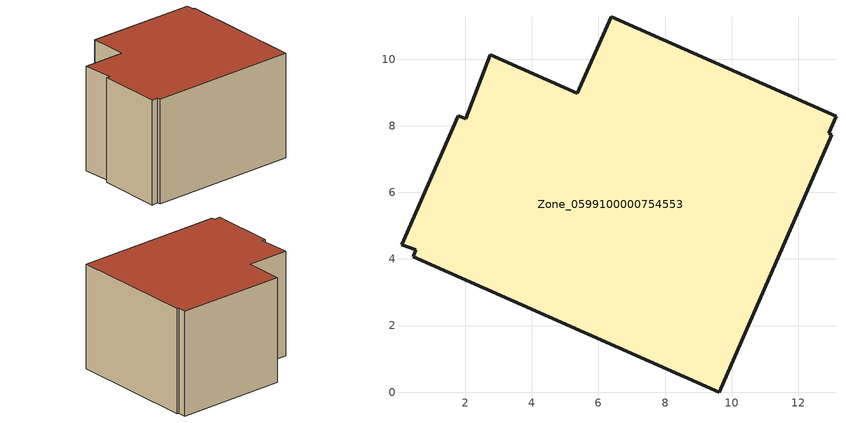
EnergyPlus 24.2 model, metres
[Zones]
Zone_0599100000754553
 floor ground (C_G): 13.02,7.73 9.62,0 0.43,4.06 0.51,4.27 0.08,4.43 1.79,8.3 2.01,8.21 2.74,10.13 5.36,8.98 6.39,11.28 13.14,8.29 12.91,7.78 z0
 wall outside (C_F): 5.36,8.98 2.74,10.13 2.01,8.21 1.79,8.3 0.08,4.43 0.51,4.27 0.43,4.06 9.62,0 13.02,7.73 12.91,7.78 13.14,8.29 6.39,11.28 5.36,8.98 z0:7
 roof outside (C_R): 9.62,0 13.02,7.73 12.91,7.78 13.14,8.29 6.39,11.28 5.36,8.98 2.74,10.13 2.01,8.21 1.79,8.3 0.08,4.43 0.51,4.27 0.43,4.06 z7
[BUILDING]
Pand.0599100000754553: North Axis=0; Terrain=City; Loads Convergence Tolerance Value=0.04; Temperature Convergence Tolerance Value=0.4; Solar Distribution=FullExterior; Maximum Number of Warmup Days=25; Minimum Number of Warmup Days=1
[Site:Location]
Rotterdam.The.Hague.AP_ZH_NLD Design_Conditions: Latitude=51.96; Longitude=4.45; Time Zone=1; Elevation=-4.5
[SITE:GROUNDTEMPERATURE:BUILDINGSURFACE]
18, 18, 18, 18, 18, 18, 18, 18, 18, 18, 18, 18
[MATERIAL] Thermal Absorptance=0.9; Solar Absorptance=0.7; Visible Absorptance=0.7
Name | Roughness | Thickness | Conductivity | Density | Specific Heat
G.D.2006-2014 | MediumSmooth | 0.15 | 0.06 | 540 | 1210
F.D.2006-2014 | Rough | 0.3 | 0.12 | 1920 | 840
R.D.2006-2014 | MediumRough | 0.2 | 0.08 | 1500 | 1000
[CONSTRUCTION]
C_G: G.D.2006-2014
C_F: F.D.2006-2014
C_R: R.D.2006-2014
[ZONE]
Zone_0599100000754553: Type=1; Multiplier=1; Ceiling Height=Autocalculate; Volume=Autocalculate; Floor Area=autocalculate; Part of Total Floor Area=Yes
[ZONEINFILTRATION:DESIGNFLOWRATE]
Infil_Zone_0599100000754553: Zone or ZoneList or Space or SpaceList=Zone_0599100000754553; Schedule=AlwaysOn; Design Flow Rate Calculation Method=Flow/Area; Flow Rate per Floor Area=0.0021; Constant Term Coefficient=1; Temperature Term Coefficient=0; Velocity Term Coefficient=0; Velocity Squared Term Coefficient=0
[HVACTEMPLATE:ZONE:IDEALLOADSAIRSYSTEM]
Zone_0599100000754553: Maximum Heating Supply Air Temperature=50; Minimum Cooling Supply Air Temperature=13; Maximum Heating Supply Air Humidity Ratio=0.0156; Minimum Cooling Supply Air Humidity Ratio=0.0077; Heating Limit=NoLimit; Cooling Limit=NoLimit; Dehumidification Control Type=ConstantSensibleHeatRatio; Cooling Sensible Heat Ratio=0.7; Dehumidification Setpoint=60; Humidification Control Type=None; Humidification Setpoint=30; Outdoor Air Method=None; Outdoor Air Flow Rate per Person=0.00944; Outdoor Air Flow Rate per Zone Floor Area=0; Outdoor Air Flow Rate per Zone=0; Demand Controlled Ventilation Type=None; Outdoor Air Economizer Type=NoEconomizer; Heat Recovery Type=None; Sensible Heat Recovery Effectiveness=0.7; Latent Heat Recovery Effectiveness=0.65
[ZONECONTROL:THERMOSTAT]
ThermostatControl_Zone_0599100000754553: Zone or ZoneList=Zone_0599100000754553; Control Type Schedule=DualSetpointControlType; Control 1=Thermostat_Zone_0599100000754553; Temperature Difference Between Cutout And Setpoint=0
[THERMOSTATSETPOINT:DUALSETPOINT]
Thermostat_Zone_0599100000754553: Heating Setpoint Temperature Schedule=HeatingSetpoint_Zone_0599100000754553; Cooling Setpoint Temperature Schedule=CoolingSetpoint_Zone_0599100000754553
[SCHEDULE:COMPACT]
HeatingSetpoint_Zone_0599100000754553: Through: 12/31, For: AllDays, Until: 24:00, 21
CoolingSetpoint_Zone_0599100000754553: Through: 12/31, For: AllDays, Until: 24:00, 24
DualSetpointControlType: Through: 12/31, For: AllDays, Until: 24:00, 4
AlwaysOn: Through: 12/31, For: AllDays, Until: 24:00, 1
